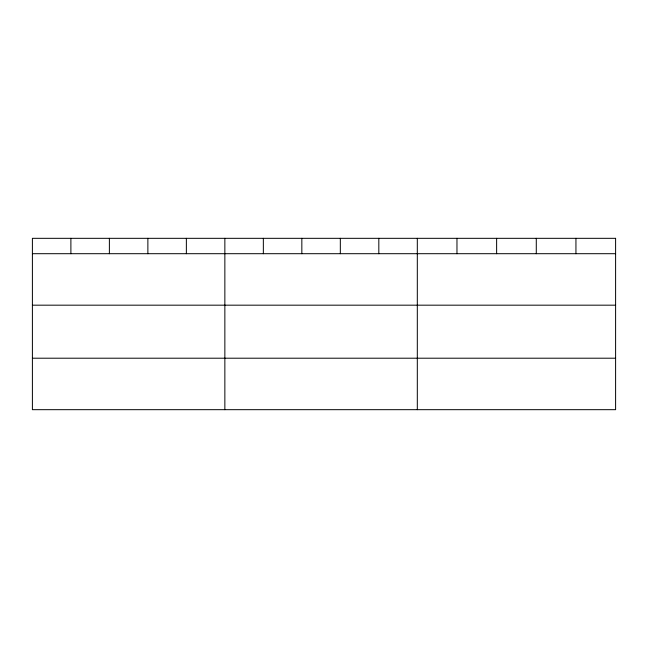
<?xml version="1.0" encoding="UTF-8"?>
<svg xmlns="http://www.w3.org/2000/svg" width="648" height="648" viewBox="0 0 648 648"><rect width="100%" height="100%" fill="white"/><g stroke="black" fill="none" stroke-linecap="round" stroke-linejoin="round"><path stroke-width="0.97" d="M32.4 253.7L615.6 253.7M32.4 305.176L615.6 305.176M32.4 358.206L615.6 358.206M575.942 238.326L575.942 253.7M536.285 238.326L536.285 253.7M496.627 238.326L496.627 253.7M456.97 238.326L456.97 253.7M417.312 238.326L417.312 409.674M378.821 238.326L378.821 253.7M340.33 238.326L340.33 253.7M301.838 238.326L301.838 253.7M263.347 238.326L263.347 253.7M224.856 238.326L224.856 409.674M186.365 238.326L186.365 253.7M147.874 238.326L147.874 253.7M109.382 238.326L109.382 253.7M70.891 238.326L70.891 253.7M615.6 238.326L32.4 238.326L32.4 409.674L615.6 409.674L615.6 238.326"/></g></svg>
